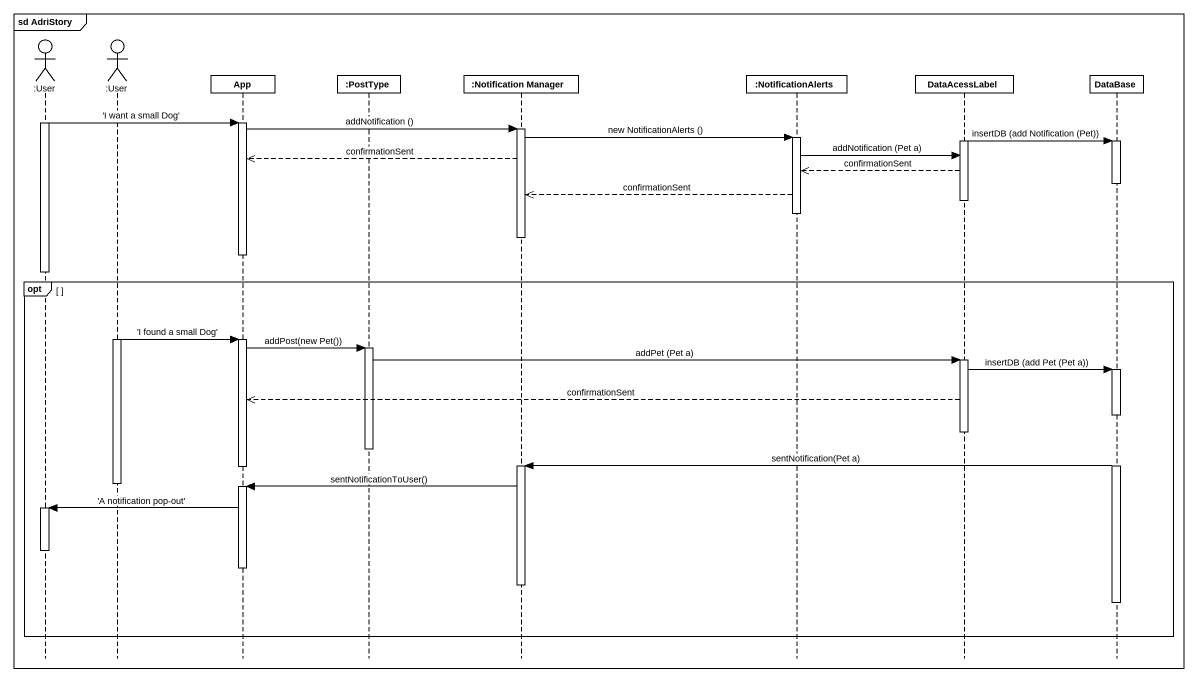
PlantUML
@startuml
mainframe sd AdriStory
hide footbox
actor ":User" as User
actor ":User" as User_2
participant App
participant ":PostType" as PostType
participant ":Notification Manager" as Notification_Manager
participant ":NotificationAlerts" as NotificationAlerts
participant DataAcessLabel
participant "DataBase" as DataBase_

activate User
User -> App : 'I want a small Dog'
activate App
App -> Notification_Manager : addNotification ()
activate Notification_Manager
Notification_Manager -> NotificationAlerts : new NotificationAlerts ()
activate NotificationAlerts
activate DataAcessLabel
DataAcessLabel -> DataBase_ : insertDB (add Notification (Pet))
activate DataBase_
NotificationAlerts -> DataAcessLabel : addNotification (Pet a)
Notification_Manager -->> App : confirmationSent
DataAcessLabel -->> NotificationAlerts : confirmationSent
deactivate DataBase_
NotificationAlerts -->> Notification_Manager : confirmationSent
deactivate DataAcessLabel
deactivate NotificationAlerts
deactivate Notification_Manager
deactivate App
deactivate User
opt
  activate User_2
  User_2 -> App : 'I found a small Dog'
  activate App
  App -> PostType : addPost(new Pet())
  activate PostType
  PostType -> DataAcessLabel : addPet (Pet a)
  activate DataAcessLabel
  DataAcessLabel -> DataBase_ : insertDB (add Pet (Pet a))
  activate DataBase_
  DataAcessLabel -->> App : confirmationSent
  deactivate DataAcessLabel
  deactivate PostType
  DataBase_ -> Notification_Manager : sentNotification(Pet a)
  activate Notification_Manager
  deactivate App
  deactivate User_2
  Notification_Manager -> App : sentNotificationToUser()
  activate App
  App -> User : 'A notification pop-out'
  activate User
  deactivate User
  deactivate App
  deactivate Notification_Manager
  deactivate DataBase_
end
@enduml
